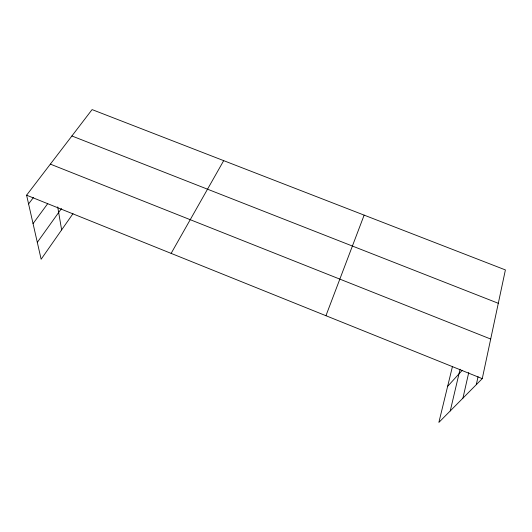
<?xml version="1.0" encoding="UTF-8"?>
<svg xmlns="http://www.w3.org/2000/svg" width="532" height="532" viewBox="0 0 532 532"><rect width="100%" height="100%" fill="white"/><g stroke="black" fill="none" stroke-linecap="round" stroke-linejoin="round"><path stroke-width="0.8" d="M452.439 366.581L438.867 422.408L482.265 378.644L505.4 269.923L92.083 109.592L26.6 195.197L41.137 259.23L72.99 213.651M476.306 384.656L478.042 376.683M462.94 398.136L468.745 372.526M450.252 410.93L460.067 369.228M325.943 315.709L364.141 215.127M171.131 253.385L223.699 160.644M37.306 242.346L61.479 208.551M33.051 223.6L47.727 203.616M28.582 203.936L33.523 197.392M447.638 386.345L462.255 370.285M71.9 135.973L498.298 303.293M50.36 164.129L490.69 339.044M26.6 195.197L482.265 378.644M57.695 206.882L61.639 229.897"/></g></svg>
